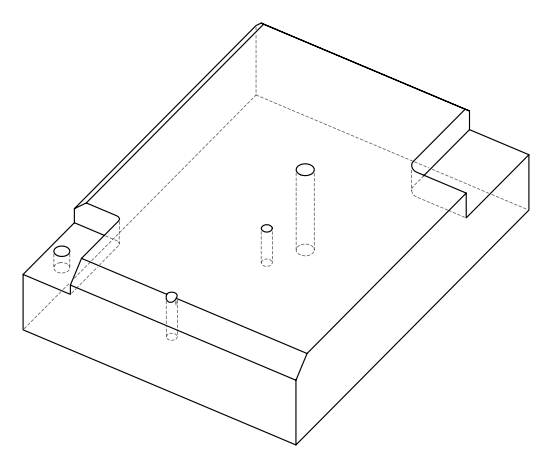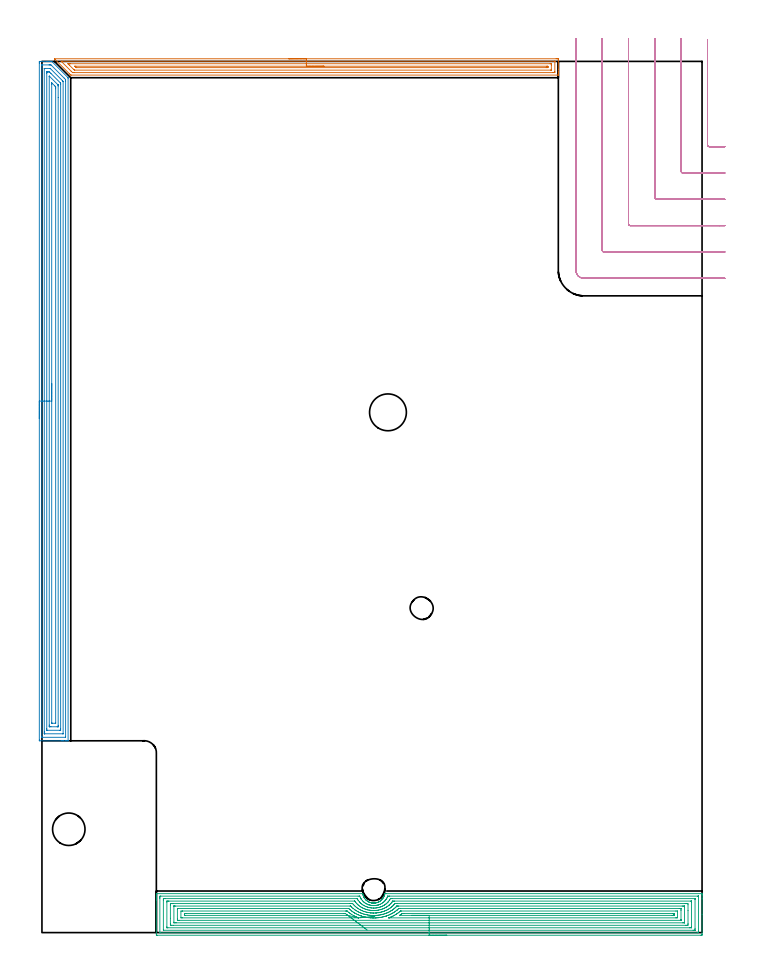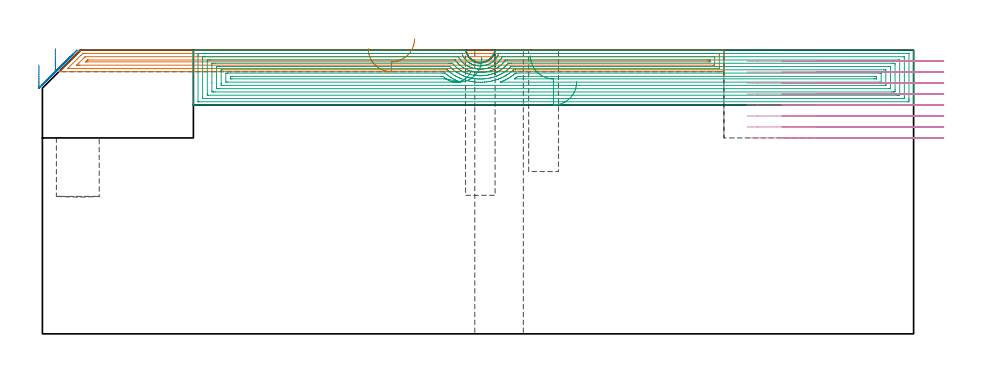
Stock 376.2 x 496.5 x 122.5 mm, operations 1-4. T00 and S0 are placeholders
(PLAN: 13 operations, 9 tool changes, 97.1 min)
(1 AREA_MILL | FG_CHAMFER_SURFACE | UGT0205_001 | 9.23 min | 12884 mm3)
(2 AREA_MILL_1 | FG_CHAMFER_SURFACE_1 | UGT0205_001 | 18.78 min | 52582 mm3)
(3 AREA_MILL_2 | FG_CHAMFER_SURFACE_2 | UGT0205_001 | 22.68 min | 89643 mm3)
(4 MILL_CORNER_NOTCH_RECTANGULAR | CORNER_NOTCH_RECTANGULAR | UGT0201_094 | Follow Part, ap 5, ae 75% | 15.39 min | 412810 mm3)
(5 MILL_CORNER_NOTCH_RECTANGULAR_1 | CORNER_NOTCH_RECTANGULAR_1 | NXT0201_011 | Follow Part, ap 3, ae 75% | 27.13 min | 266409 mm3)
(6 MILL_BLIND_HOLE_FROM_SOLID_MATERIAL | STEP1POCKET | NXT0201_010 | Spiral | 0.96 min | 6838 mm3)
(7 MILL_BLIND_HOLE_FROM_SOLID_MATERIAL_1 | STEP1POCKET_2 | NXT0201_010 | Spiral | 1.08 min | 7930 mm3)
(8 INDEXABLE_INSERT_DRILL_BLIND_HOLE_FROM_SOLID | STEP1POCKET_1 | NXT0302_008 | 0.12 min | 6770 mm3)
(9 SPOT_DRILL | STEP1HOLE | NXT0321_9005460120000 | 0.05 min | 215 mm3)
(10 DRILL_BLIND_HOLE_INTO_CENTER | STEP1HOLE | NXT0301_026 | 0.04 min | 108 mm3)
(11 GUN_DRILL_THROUGH_HOLE | STEP1HOLE | UGT0307_001 | 0.55 min | 2224 mm3)
(12 SPADE_DRILL_TO_ENLARGE_THROUGH_HOLE | STEP1HOLE | UGT0306_004 | 0.52 min | 14942 mm3)
(13 DRILL_TO_ENLARGE_THROUGH_HOLE | STEP1HOLE | UGT0301_051 | 0.53 min | 24863 mm3)
(TOOL UGT0205_001 | Chamfer Mill 20 x 3 x 45 deg. | D20 FL50 Z2)
(TOOL UGT0201_094 | End mill 20 mm | D20 FL38 Z4)
(TOOL NXT0201_011 | ENDMILL 12mm [2P460-1200-NA 1630] | D12 FL38 Z6)
(TOOL NXT0201_010 | ENDMILL 10mm [2P460-1000-NA 1630] | D10 FL30 Z6)
(TOOL NXT0302_008 | Index. Insert Drill 18.5mm [880-D1850L25-05] | D18.5 PA176 FL93 Z2)
(TOOL NXT0321_9005460120000 | NC Spot Drill, 142deg, 12mm, Carbide, Uncoated | D12 PA142 FL30 Z2)
(TOOL NXT0301_026 | Carbide Drill 5.5mm [860.1-0550-017A1-MM 2214] | D5.5 PA140 FL28 Z2)
(TOOL UGT0307_001 | Gun Drill 5 mm | D5 PA130 FL24 Z1)
(TOOL UGT0306_004 | Spade Drill 13.5mm | D13.5 PA132 FL10 Z2)
(TOOL UGT0301_051 | Twist Drill 21 mm | D21 PA118 FL145 Z2)
(OP 1 AREA_MILL)
G17 G21 G94 G90
T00 M6
G54
G17 G0 G90 X140.7 Y498. S1061 M3
G43 Z132.5 H0
Z123.2
G94 G1 X140.738 Z122.328 F250.
X140.852 Z121.464
X141.041 Z120.612
X141.303 Z119.78
X141.637 Z118.974
X142.04 Z118.2
X142.508 Z117.464
X143.04 Z116.772
X143.629 Z116.129
X144.272 Z115.54
X144.964 Z115.008
X145.7 Z114.54
X146.474 Z114.137
X147.28 Z113.803
X148.112 Z113.541
X148.963 Z113.352
X149.828 Z113.238
X150.7 Z113.2
X293.052
X293.678 Y497.998 Z113.202
X294.296 Y497.994 Z113.203
X294.298 Y497.993 Z113.205
X294.3 Y497.373 Z113.824
Y492.009 Z119.186
Y490.571 Z120.625
Y490.221 Z120.974
Y489.521 Z121.679
Y489.191 Z122.009
X294.293 Y488.768 Z122.424
X294.29 Y488.702 Z122.488
X294.125 Y488.7 Z122.5
X16.658
X16.396 Y488.705 Z122.491
X15.773 Y489.327 Z121.873
X7.424 Y497.676 Z113.523
X7.278 Y497.82 Z113.377
X7.126 Y497.977 Z113.221
X7.117 Y497.994 Z113.203
X7.126 Y497.999 Z113.199
X150.7 Y498. Z113.2
Y496.586 Z114.614
X291.998 Y496.585 Z114.615
X292.211 Y496.583 Z114.617
X292.271 Y496.58 Z114.62
X292.292 Y496.577 Z114.623
X292.294 Y496.572 Z114.628
X292.298 Y496.537 Z114.663
X292.299 Y496.479 Z114.721
Y490.707 Z120.493
X292.292 Y490.221 Z120.979
X292.29 Y490.126 Z121.074
X292.104 Y490.118 Z121.082
X291.997 Y490.115 Z121.085
X291.891
X291.104 Y490.114 Z121.086
X18.445
X17.657 Y490.116 Z121.084
X17.551 Y490.118 Z121.082
X17.45 Y490.121 Z121.079
X17.341 Y490.221 Z120.979
X16.658 Y490.893 Z120.307
X11.296 Y496.254 Z114.946
X11.074 Y496.479 Z114.721
X11.002 Y496.557 Z114.643
X10.985 Y496.576 Z114.624
X11.013 Y496.579 Z114.621
X11.083 Y496.583 Z114.617
X11.19 Y496.585 Z114.615
X150.7 Y496.586 Z114.614
Y495.172 Z116.028
X289.624 Y495.171 Z116.029
X290.104 Y495.169 Z116.031
X290.263 Y495.166 Z116.034
X290.283 Y495.165 Z116.035
X290.29 Y495.122 Z116.078
X290.295 Y495.018 Z116.182
X290.298 Y494.887 Z116.313
X290.3 Y494.691 Z116.509
Y494.495 Z116.705
Y492.009 Z119.191
Y491.813 Z119.387
X290.297 Y491.617 Z119.583
X290.293 Y491.561 Z119.639
X290.289 Y491.534 Z119.666
X290.282 Y491.533 Z119.667
X290.224 Y491.53 Z119.67
X290.104 Y491.529 Z119.671
X18.685
X18.565 Y491.53 Z119.67
X18.506 Y491.533 Z119.667
X18.48 Y491.535 Z119.665
X18.445 Y491.562 Z119.638
X17.992 Y492.009 Z119.191
X15.764 Y494.235 Z116.965
X15.309 Y494.691 Z116.509
X14.871 Y495.134 Z116.066
X14.847 Y495.164 Z116.036
X14.871 Y495.165 Z116.035
X15.286 Y495.17 Z116.03
X15.764 Y495.171 Z116.029
X16.177 Y495.172 Z116.028
X150.7
Y493.757 Z117.443
X287.463
X288.275 Y493.75 Z117.45
X288.29 Y493.748 Z117.452
X288.294 Y493.726 Z117.474
X288.298 Y493.673 Z117.527
X288.3 Y493.565 Z117.635
Y493.35 Z117.85
Y493.135 Z118.065
X288.298 Y493.027 Z118.173
X288.294 Y492.974 Z118.226
X288.29 Y492.952 Z118.248
X288.271 Y492.949 Z118.251
X287.463 Y492.943 Z118.257
X287.423
X19.785
X19.582 Y492.944 Z118.256
X19.532 Y492.946 Z118.254
X19.511 Y492.95 Z118.25
X19.495 Y492.96 Z118.24
X19.443 Y493.007 Z118.193
X19.339 Y493.11 Z118.09
X18.796 Y493.657 Z117.543
X18.739 Y493.717 Z117.483
X18.711 Y493.751 Z117.449
X18.742 Y493.752 Z117.448
X18.941 Y493.755 Z117.445
X19.339 Y493.757 Z117.443
X150.7
X151.572 Z117.481
X152.436 Z117.595
X153.288 Z117.783
X154.12 Z118.046
X154.926 Z118.38
X155.7 Z118.782
X156.436 Z119.251
X157.128 Z119.782
X157.771 Z120.372
X158.36 Z121.015
X158.891 Z121.707
X159.36 Z122.443
X159.763 Z123.216
X160.097 Z124.022
X160.359 Z124.854
X160.548 Z125.706
X160.662 Z126.571
X160.7 Z127.443
G0 Z132.5
M5
M2
(OP 2 AREA_MILL_1)
G17 G21 G94 G90
T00 M6
G54
G17 G0 G90 X-1.5 Y292.9 S1061 M3
G43 Z132.5 H0
Z116.1
G94 G1 Y292.938 Z115.228 F250.
Y293.052 Z114.363
Y293.241 Z113.512
Y293.503 Z112.68
Y293.837 Z111.874
Y294.24 Z111.1
Y294.708 Z110.364
Y295.24 Z109.672
Y295.829 Z109.029
Y296.472 Z108.44
Y297.164 Z107.908
Y297.9 Z107.44
Y298.674 Z107.037
Y299.48 Z106.703
Y300.312 Z106.441
Y301.164 Z106.252
Y302.028 Z106.138
Y302.9 Z106.1
Y495.599
X-1.499 Y495.881 Z106.101
X-1.493 Y496.485 Z106.104
X-1.492 Y496.493 Z106.106
X-0.889 Y496.5 Z106.708
X2.682 Z110.276
X3.231 Z110.827
X3.575 Z111.171
X4.123 Z111.719
X4.468 Z112.062
X5.29 Z112.889
X5.361 Z112.959
X5.59 Y496.499 Z113.188
X5.624 Y496.476 Z113.223
X14.752 Y487.347 Z122.352
X14.898 Y487.195 Z122.488
X14.9 Y486.946 Z122.5
Y109.472
X14.897 Y109.31 Z122.488
X14.839 Y109.307 Z122.431
X14.428 Y109.3 Z122.028
X14.086 Z121.685
X13.396 Z120.991
X12.159 Z119.756
X11.611 Z119.205
X10.992 Z118.587
X-1.164 Y109.301 Z106.434
X-1.492 Y109.31 Z106.106
X-1.499 Y109.636 Z106.099
Y109.652
X-1.5 Y302.9 Z106.1
X-0.086 Z107.514
Y494.183
X-0.085 Y494.273 Z107.515
X-0.08 Y494.452 Z107.52
X-0.078 Y494.492 Z107.522
X-0.071 Y494.494 Z107.529
X-0.047 Y494.497 Z107.553
X0.004 Y494.499 Z107.604
X4.063 Y494.5 Z111.663
X4.468 Y494.497 Z112.068
X4.964 Y494.491 Z112.564
X5.163 Y494.475 Z112.763
X5.361 Y494.285 Z112.961
X5.555 Y494.094 Z113.155
X12.703 Y486.947 Z120.303
X13.396 Y486.242 Z120.996
X13.479 Y486.138 Z121.079
X13.482 Y486.053 Z121.082
X13.484 Y485.965 Z121.084
X13.486 Y485.16 Z121.086
Y485.07
Y111.617
X13.484 Y111.527 Z121.084
X13.48 Y111.349 Z121.08
X13.478 Y111.308 Z121.078
X13.471 Y111.306 Z121.071
X13.447 Y111.303 Z121.047
X13.396 Y111.301 Z120.996
X0.408 Z108.008
X0.004 Y111.308 Z107.604
X-0.053 Y111.31 Z107.547
X-0.079 Y111.325 Z107.521
X-0.086 Y111.706 Z107.514
Y302.9
X1.328 Z108.928
X1.329 Y492.307 Z108.929
X1.33 Y492.422 Z108.93
X1.333 Y492.478 Z108.933
X1.334 Y492.486 Z108.934
X1.35 Y492.49 Z108.95
X1.404 Y492.495 Z109.004
X1.597 Y492.499 Z109.197
X4.276 Z111.876
X4.468 Y492.496 Z112.068
X4.66 Y492.49 Z112.26
X4.705 Y492.484 Z112.305
X4.732 Y492.462 Z112.332
X4.786 Y492.411 Z112.386
X4.893 Y492.307 Z112.493
X11.611 Y485.589 Z119.211
X12.035 Y485.16 Z119.635
X12.063 Y485.125 Z119.663
X12.066 Y485.101 Z119.666
X12.069 Y485.044 Z119.669
X12.071 Y484.929 Z119.671
Y113.493
X12.07 Y113.378 Z119.67
X12.067 Y113.322 Z119.667
X12.066 Y113.314 Z119.666
X12.05 Y113.31 Z119.65
X11.996 Y113.305 Z119.596
X11.803 Y113.301 Z119.403
X1.597 Y113.3 Z109.197
X1.468 Y113.302 Z109.068
X1.366 Y113.307 Z108.966
X1.337 Y113.31 Z108.937
X1.335 Y113.316 Z108.935
X1.332 Y113.34 Z108.932
X1.33 Y113.493 Z108.93
X1.329 Y113.954 Z108.929
X1.328 Y114.386 Z108.928
Y302.9
X2.743 Z110.343
Y489.627
X2.744 Y490.458 Z110.344
X2.747 Y490.485 Z110.347
X2.749 Y490.49 Z110.349
X2.758 Y490.494 Z110.358
X2.812 Y490.498 Z110.412
X2.921 Y490.499 Z110.521
X3.139 Y490.5 Z110.739
X3.595 Z111.195
X4.032 Y490.494 Z111.632
X4.248 Y490.49 Z111.848
X4.468 Y490.275 Z112.068
X5.124 Y489.627 Z112.724
X10.484 Y484.266 Z118.084
X10.578 Y484.168 Z118.178
X10.633 Y484.106 Z118.233
X10.651 Y484.08 Z118.251
X10.652 Y484.057 Z118.252
X10.655 Y483.85 Z118.255
X10.657 Y483.433 Z118.257
Y483.373
Y116.173
X10.656 Y115.342 Z118.256
X10.653 Y115.315 Z118.253
X10.651 Y115.31 Z118.251
X10.642 Y115.306 Z118.242
X10.588 Y115.302 Z118.188
X10.479 Y115.301 Z118.079
X10.261 Y115.3 Z117.861
X3.13 Y115.301 Z110.73
X2.917 Y115.302 Z110.517
X2.811 Y115.306 Z110.411
X2.76 Y115.31 Z110.36
X2.749 Y115.318 Z110.349
X2.743 Y116.173 Z110.343
Y302.9
X4.157 Z111.757
X4.158 Y487.84 Z111.758
X4.159 Y488.026 Z111.759
X4.16 Y488.076 Z111.76
X4.163 Y488.113 Z111.763
X4.243 Y488.046 Z111.843
X4.462 Y487.84 Z112.062
X8.929 Y483.373 Z116.529
X9.153 Y483.145 Z116.753
X9.207 Y483.087 Z116.807
X9.231 Y483.059 Z116.831
X9.236 Y482.997 Z116.836
X9.239 Y482.79 Z116.839
X9.242 Y482.479 Z116.842
X9.243 Y475.913 Z116.843
X9.242 Y117.96 Z116.842
X9.241 Y117.651 Z116.841
X9.236 Y117.339 Z116.836
X9.235 Y117.309 Z116.835
X9.22 Y117.307 Z116.82
X9.179 Y117.303 Z116.779
X9.097 Y117.301 Z116.697
X8.932 Y117.3 Z116.532
X8.699 Z116.299
X5.127 Z112.727
X4.468 Y117.302 Z112.068
X4.231 Y117.304 Z111.831
X4.174 Y117.31 Z111.774
X4.164 Y117.326 Z111.764
X4.161 Y117.373 Z111.761
X4.158 Y117.96 Z111.758
X4.157 Y118.271 Z111.757
Y302.9
X5.571 Z113.171
Y483.373
X5.574 Y484.053 Z113.174
X5.577 Y484.266 Z113.177
X5.584 Z113.184
X7.146 Y482.706 Z114.746
X7.372 Y482.479 Z114.972
X7.598 Y482.248 Z115.198
X7.747 Y482.093 Z115.347
X7.822 Y482.005 Z115.422
X7.824 Y481.966 Z115.424
X7.827 Y481.798 Z115.427
X7.828 Y481.586 Z115.428
X7.829 Y480.903 Z115.429
X7.828 Y119.747 Z115.428
X7.825 Y119.406 Z115.425
X7.823 Y119.322 Z115.423
X7.821 Y119.31 Z115.421
X7.795 Y119.306 Z115.395
X7.742 Y119.303 Z115.342
X7.593 Y119.3 Z115.193
X5.806 Y119.302 Z113.406
X5.621 Y119.308 Z113.221
X5.582 Y119.31 Z113.182
X5.578 Y119.377 Z113.178
X5.574 Y119.534 Z113.174
X5.572 Y119.747 Z113.172
X5.571 Y302.9 Z113.171
Y303.772 Z113.209
Y304.636 Z113.323
Y305.488 Z113.512
Y306.32 Z113.774
Y307.126 Z114.108
Y307.9 Z114.511
Y308.636 Z114.98
Y309.328 Z115.511
Y309.971 Z116.1
Y310.56 Z116.743
Y311.092 Z117.435
Y311.56 Z118.171
Y311.963 Z118.945
Y312.297 Z119.751
Y312.559 Z120.583
Y312.748 Z121.435
Y312.862 Z122.3
Y312.9 Z123.171
G0 Z132.5
M5
M2
(OP 3 AREA_MILL_2)
G17 G21 G94 G90
T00 M6
G54
G17 G0 G90 X230.7 Y-1.5 S1061 M3
G43 Z132.5 H0
Z108.8
G94 G1 X230.662 Z107.928 F250.
X230.548 Z107.063
X230.359 Z106.212
X230.097 Z105.38
X229.763 Z104.574
X229.36 Z103.8
X228.892 Z103.064
X228.36 Z102.372
X227.771 Z101.729
X227.128 Z101.14
X226.436 Z100.608
X225.7 Z100.14
X224.926 Z99.737
X224.12 Z99.403
X223.288 Z99.141
X222.436 Z98.952
X221.572 Z98.838
X220.7 Z98.8
X65.81
X65.338 Y-1.495 Z98.803
X65.21 Y-1.492 Z98.806
X65.2 Y-1.359 Z98.938
Y18.542 Z118.837
Y19.142 Z119.436
Y19.7 Z119.997
Y20.021 Z120.317
Y20.579 Z120.875
Y20.901 Z121.195
Y21.894 Z122.193
X65.21 Y22.194 Z122.493
X65.363 Y22.2 Z122.5
X182.759
X182.77 Y22.195 Z122.494
X182.785 Y22.162 Z122.461
X182.796 Y22.109 Z122.408
X182.871 Y21.78 Z122.075
X182.898 Y21.662 Z121.959
X182.942 Y21.509 Z121.808
X183.026 Y21.217 Z121.516
X183.192 Y20.767 Z121.065
X183.39 Y20.326 Z120.623
X183.526 Y20.066 Z120.364
X183.651 Y19.85 Z120.148
X183.673 Y19.812 Z120.11
X183.834 Y19.582 Z119.879
X183.937 Y19.434 Z119.73
X184.24 Y19.052 Z119.351
X184.518 Y18.741 Z119.041
X184.566 Y18.688 Z118.987
X184.704 Y18.556 Z118.853
X184.719 Y18.542 Z118.838
X185.08 Y18.233 Z118.532
X185.362 Y18.019 Z118.319
X185.458 Y17.946 Z118.246
X185.922 Y17.648 Z117.948
X185.951 Y17.632 Z117.932
X186.133 Y17.535 Z117.833
X186.329 Y17.439 Z117.735
X186.35 Y17.429 Z117.725
X186.627 Y17.313 Z117.608
X186.793 Y17.243 Z117.539
X187.242 Y17.085 Z117.384
X187.669 Y16.975 Z117.271
X187.687 Y16.97 Z117.266
X187.993 Y16.911 Z117.208
X188.115 Y16.888 Z117.183
X188.134 Y16.885 Z117.179
X188.25 Y16.871 Z117.164
X188.58 Y16.83 Z117.122
X188.654 Y16.826 Z117.116
X188.688 Y16.825 Z117.112
X188.746 Y16.82 Z117.11
X188.915 Y16.806 Z117.102
X189.061 Y16.804 Z117.1
X189.323 Y16.809 Z117.102
X189.46 Y16.815 Z117.114
X189.473 Y16.816 Z117.115
X189.9 Y16.861 Z117.158
X189.919 Y16.863 Z117.16
X190.282 Y16.923 Z117.221
X190.366 Y16.937 Z117.235
X190.811 Y17.045 Z117.339
X190.888 Y17.068 Z117.366
X190.959 Y17.091 Z117.389
X191.26 Y17.189 Z117.484
X191.571 Y17.308 Z117.607
X191.703 Y17.36 Z117.658
X191.91 Y17.457 Z117.756
X191.995 Y17.498 Z117.796
X192.132 Y17.571 Z117.868
X192.28 Y17.649 Z117.947
X192.579 Y17.834 Z118.134
X192.595 Y17.845 Z118.144
X192.615 Y17.859 Z118.159
X193.049 Y18.18 Z118.476
X193.488 Y18.544 Z118.842
X193.893 Y18.976 Z119.274
X194.267 Y19.432 Z119.732
X194.38 Y19.586 Z119.886
X194.604 Y19.951 Z120.25
X194.807 Y20.325 Z120.623
X195.008 Y20.767 Z121.065
X195.058 Y20.901 Z121.198
X195.177 Y21.217 Z121.516
X195.257 Y21.466 Z121.765
X195.272 Y21.514 Z121.813
X195.33 Y21.78 Z122.078
X195.339 Y21.818 Z122.116
X195.408 Y22.112 Z122.406
X195.43 Y22.196 Z122.489
X196.15 Y22.2 Z122.5
X376.037
X376.19 Y22.194 Z122.493
X376.2 Y21.893 Z122.192
Y21.543 Z121.842
Y20.901 Z121.195
Y19.7 Z119.997
Y19.142 Z119.436
Y10.409 Z110.706
Y-0.801 Z99.496
X376.196 Y-1.08 Z99.217
X376.19 Y-1.492 Z98.806
X376.013 Y-1.496 Z98.803
X375.59 Y-1.5 Z98.8
X220.7
Y-0.086 Z100.214
X67.595 Y-0.085 Z100.215
X67.477
X67.237 Y-0.08 Z100.22
X67.214 Y-0.079 Z100.221
X67.209 Y-0.063 Z100.237
X67.203 Y-0.033 Z100.267
X67.201 Y-0.004 Z100.296
X67.2 Y19.531 Z119.831
X67.202 Y20.021 Z120.321
X67.205 Y20.405 Z120.705
X67.217 Y20.779 Z121.079
X67.595 Y20.784 Z121.084
X67.712 Y20.785 Z121.085
X180.197
X180.973 Y20.78 Z121.08
X181.097 Y20.779 Z121.079
X181.116 Y20.762 Z121.062
X181.132 Y20.744 Z121.044
X181.438 Y20.021 Z120.321
X181.579 Y19.732 Z120.032
X181.866 Y19.21 Z119.51
X181.911 Y19.142 Z119.442
X182.008 Y19.003 Z119.303
X182.591 Y18.263 Z118.563
X182.759 Y18.073 Z118.373
X183.103 Y17.719 Z118.019
X183.49 Y17.384 Z117.684
X183.651 Y17.252 Z117.552
X184.194 Y16.849 Z117.149
X184.544 Y16.624 Z116.924
X184.591 Y16.596 Z116.896
X184.756 Y16.504 Z116.804
X185.204 Y16.276 Z116.576
X185.437 Y16.174 Z116.474
X186.006 Y15.944 Z116.244
X186.329 Y15.828 Z116.128
X186.391 Y15.807 Z116.107
X186.443 Y15.792 Z116.092
X187.067 Y15.625 Z115.925
X187.222 Y15.593 Z115.893
X187.263 Y15.585 Z115.885
X187.736 Y15.503 Z115.803
X188.115 Y15.455 Z115.755
X188.312 Y15.432 Z115.732
X189.008 Y15.395 Z115.695
X189.24 Y15.397 Z115.697
X189.567 Y15.409 Z115.709
X189.9 Y15.437 Z115.737
X190.073 Y15.455 Z115.755
X190.793 Y15.558 Z115.858
X190.851 Y15.568 Z115.868
X191.123 Y15.625 Z115.925
X191.572 Y15.738 Z116.038
X191.622 Y15.752 Z116.052
X191.686 Y15.772 Z116.072
X192.238 Y15.961 Z116.261
X192.579 Y16.093 Z116.393
X192.87 Y16.218 Z116.518
X193.471 Y16.513 Z116.813
X194.009 Y16.854 Z117.154
X194.364 Y17.111 Z117.411
X194.52 Y17.23 Z117.53
X194.71 Y17.384 Z117.684
X195.005 Y17.632 Z117.932
X195.257 Y17.879 Z118.179
X195.444 Y18.079 Z118.379
X195.61 Y18.263 Z118.563
X195.851 Y18.557 Z118.857
X196.15 Y18.935 Z119.235
X196.233 Y19.06 Z119.36
X196.282 Y19.142 Z119.442
X196.557 Y19.62 Z119.92
X196.76 Y20.021 Z120.321
X196.847 Y20.213 Z120.513
X197.042 Y20.672 Z120.972
X197.084 Y20.762 Z121.062
X197.094 Y20.779 Z121.079
X197.102 Y20.781 Z121.081
X197.161 Y20.784 Z121.084
X197.935 Y20.786 Z121.086
X198.052
X373.805 Y20.785 Z121.085
X373.923
X374.163 Y20.78 Z121.08
X374.186 Y20.779 Z121.079
X374.191 Y20.763 Z121.063
X374.197 Y20.733 Z121.033
X374.199 Y20.704 Z121.004
X374.2 Y1.169 Z101.469
X374.198 Y0.679 Z100.979
X374.195 Y0.294 Z100.594
X374.183 Y-0.079 Z100.221
X373.805 Y-0.084 Z100.216
X373.688 Y-0.085 Z100.215
X220.7 Y-0.086 Z100.214
Y1.328 Z101.628
X69.38 Y1.329 Z101.629
X69.303 Y1.33 Z101.63
X69.242 Y1.333 Z101.633
X69.21 Y1.336 Z101.636
X69.208 Y1.38 Z101.68
X69.203 Y1.558 Z101.858
X69.2 Y1.735 Z102.035
Y18.44 Z118.74
X69.204 Y19.142 Z119.442
X69.207 Y19.313 Z119.613
X69.215 Y19.365 Z119.665
X69.265 Y19.367 Z119.667
X69.38 Y19.369 Z119.669
X70.041 Y19.371 Z119.671
X70.273
X179.188
X179.42 Y19.369 Z119.669
X179.575 Y19.365 Z119.665
X179.622 Y19.363 Z119.663
X179.636 Y19.343 Z119.643
X179.663 Y19.298 Z119.598
X179.754 Y19.142 Z119.442
X180.08 Y18.584 Z118.884
X180.311 Y18.263 Z118.563
X180.973 Y17.415 Z117.715
X181.001 Y17.384 Z117.684
X181.366 Y16.997 Z117.297
X181.455 Y16.909 Z117.209
X181.544 Y16.822 Z117.122
X181.866 Y16.544 Z116.844
X181.915 Y16.504 Z116.804
X182.391 Y16.14 Z116.44
X182.759 Y15.873 Z116.173
X183.137 Y15.625 Z115.925
X183.651 Y15.326 Z115.626
X184.266 Y15.02 Z115.32
X184.544 Y14.904 Z115.204
X184.939 Y14.746 Z115.046
X185.437 Y14.568 Z114.868
X185.706 Y14.481 Z114.781
X186.329 Y14.316 Z114.616
X186.885 Y14.199 Z114.499
X187.222 Y14.137 Z114.437
X187.937 Y14.043 Z114.343
X188.115 Y14.024 Z114.324
X188.89 Y13.983 Z114.283
X189.008 Y13.981 Z114.281
X189.764 Y14.001 Z114.301
X189.9 Y14.013 Z114.313
X190.573 Y14.084 Z114.384
X190.793 Y14.116 Z114.416
X191.347 Y14.201 Z114.501
X191.686 Y14.274 Z114.574
X192.071 Y14.367 Z114.667
X192.579 Y14.512 Z114.812
X192.757 Y14.57 Z114.87
X193.279 Y14.746 Z115.046
X193.417 Y14.799 Z115.099
X193.471 Y14.821 Z115.121
X194.036 Y15.069 Z115.369
X194.364 Y15.232 Z115.532
X194.627 Y15.366 Z115.666
X195.071 Y15.625 Z115.925
X195.185 Y15.696 Z115.996
X195.257 Y15.743 Z116.043
X195.706 Y16.062 Z116.362
X196.15 Y16.395 Z116.695
X196.211 Y16.444 Z116.744
X196.282 Y16.504 Z116.804
X196.682 Y16.86 Z117.16
X197.042 Y17.219 Z117.519
X197.123 Y17.305 Z117.605
X197.192 Y17.384 Z117.684
X197.528 Y17.784 Z118.084
X197.913 Y18.263 Z118.563
X197.935 Y18.292 Z118.592
X198.256 Y18.826 Z119.126
X198.558 Y19.343 Z119.643
X198.571 Y19.363 Z119.663
X198.602 Y19.365 Z119.665
X198.828 Y19.368 Z119.668
X199.488 Y19.371 Z119.671
X199.721
X372.02
X372.097 Y19.369 Z119.669
X372.158 Y19.367 Z119.667
X372.19 Y19.364 Z119.664
X372.192 Y19.319 Z119.619
X372.197 Y19.142 Z119.442
X372.2 Y18.965 Z119.265
Y2.259 Z102.559
X372.196 Y1.558 Z101.858
X372.193 Y1.387 Z101.687
X372.185 Y1.335 Z101.635
X372.135 Y1.333 Z101.633
X372.02 Y1.331 Z101.631
X371.359 Y1.329 Z101.629
X371.127 Y1.328 Z101.628
X220.7
Y2.743 Z103.043
X71.748
X71.33 Y2.746 Z103.046
X71.242 Y2.749 Z103.049
X71.21 Y2.752 Z103.052
X71.207 Y2.794 Z103.094
X71.204 Y2.892 Z103.192
X71.2 Y3.283 Z103.583
Y17.384 Z117.684
X71.207 Y17.806 Z118.106
X71.21 Y17.911 Z118.211
X71.22 Y17.95 Z118.25
X71.283 Y17.952 Z118.252
X71.478 Y17.955 Z118.255
X72.059 Y17.957 Z118.257
X72.369
X178.149
X178.222 Y17.955 Z118.255
X178.257 Y17.953 Z118.253
X178.27 Y17.951 Z118.251
X178.295 Y17.927 Z118.227
X178.715 Y17.384 Z117.684
X179.188 Y16.786 Z117.086
X179.437 Y16.504 Z116.804
X179.75 Y16.175 Z116.475
X180.08 Y15.864 Z116.164
X180.357 Y15.625 Z115.925
X180.973 Y15.143 Z115.443
X181.535 Y14.746 Z115.046
X181.866 Y14.534 Z114.834
X182.404 Y14.216 Z114.516
X182.759 Y14.039 Z114.339
X183.116 Y13.867 Z114.167
X183.651 Y13.639 Z113.939
X184.042 Y13.482 Z113.782
X184.544 Y13.303 Z113.603
X184.895 Y13.189 Z113.489
X185.37 Y13.053 Z113.353
X185.437 Y13.035 Z113.335
X185.622 Y12.988 Z113.288
X186.329 Y12.84 Z113.14
X186.515 Y12.805 Z113.105
X187.222 Y12.698 Z112.998
X187.562 Y12.653 Z112.953
X188.115 Y12.606 Z112.906
X188.524 Y12.584 Z112.884
X189.008 Y12.566 Z112.866
X189.426 Y12.576 Z112.876
X189.9 Y12.59 Z112.89
X190.272 Y12.622 Z112.922
X190.793 Y12.678 Z112.978
X191.072 Y12.713 Z113.013
X191.686 Y12.806 Z113.106
X191.845 Y12.831 Z113.131
X192.577 Y12.988 Z113.288
X193.272 Y13.184 Z113.484
X193.471 Y13.246 Z113.546
X193.94 Y13.406 Z113.706
X194.364 Y13.56 Z113.86
X194.585 Y13.65 Z113.95
X195.102 Y13.867 Z114.167
X195.207 Y13.916 Z114.216
X195.257 Y13.94 Z114.24
X195.793 Y14.218 Z114.518
X196.15 Y14.422 Z114.722
X196.353 Y14.546 Z114.846
X196.671 Y14.746 Z115.046
X196.891 Y14.895 Z115.195
X197.042 Y15.003 Z115.303
X197.399 Y15.274 Z115.574
X197.849 Y15.625 Z115.925
X197.896 Y15.664 Z115.964
X197.935 Y15.698 Z115.998
X198.358 Y16.088 Z116.388
X198.774 Y16.504 Z116.804
X198.8 Y16.532 Z116.832
X198.828 Y16.562 Z116.862
X199.203 Y17.009 Z117.309
X199.508 Y17.384 Z117.684
X199.601 Y17.501 Z117.801
X199.721 Y17.659 Z117.959
X199.9 Y17.922 Z118.222
X199.921 Y17.95 Z118.25
X199.954 Y17.953 Z118.253
X200.033 Y17.955 Z118.255
X200.613 Y17.957 Z118.257
X200.924
X369.652
X370.07 Y17.953 Z118.253
X370.158 Y17.951 Z118.251
X370.19 Y17.948 Z118.248
X370.193 Y17.906 Z118.206
X370.196 Y17.808 Z118.108
X370.2 Y17.417 Z117.717
Y3.316 Z103.616
X370.193 Y2.893 Z103.193
X370.19 Y2.789 Z103.089
X370.18 Y2.749 Z103.049
X370.117 Y2.748 Z103.048
X369.922 Y2.745 Z103.045
X369.341 Y2.743 Z103.043
X369.031
X220.7
Y4.157 Z104.457
X74.776
X73.882 Y4.158 Z104.458
X73.844 Y4.16 Z104.46
X73.21 Y4.195 Z104.495
X73.202 Y4.828 Z105.128
X73.2 Y8.127 Z108.427
X73.201 Y15.625 Z115.925
X73.204 Y16.256 Z116.556
X73.21 Y16.504 Z116.804
X73.808 Y16.54 Z116.84
X73.844 Y16.541 Z116.841
X74.698 Y16.543 Z116.843
X175.577
X176.472 Y16.541 Z116.841
X176.509 Y16.54 Z116.84
X177.096 Y16.504 Z116.804
X177.402 Y16.143 Z116.443
X177.862 Y15.625 Z115.925
X178.295 Y15.19 Z115.49
X178.79 Y14.746 Z115.046
X179.188 Y14.428 Z114.728
X179.508 Y14.18 Z114.48
X179.94 Y13.867 Z114.167
X180.08 Y13.769 Z114.069
X180.385 Y13.567 Z113.867
X180.973 Y13.222 Z113.522
X181.404 Y12.988 Z113.288
X181.866 Y12.759 Z113.059
X182.301 Y12.559 Z112.859
X182.759 Y12.372 Z112.672
X183.44 Y12.108 Z112.408
X183.651 Y12.033 Z112.333
X183.767 Y11.994 Z112.294
X184.544 Y11.769 Z112.069
X185.013 Y11.646 Z111.946
X185.437 Y11.555 Z111.855
X186.141 Y11.415 Z111.715
X186.329 Y11.384 Z111.684
X187.194 Y11.257 Z111.557
X187.222 Y11.254 Z111.554
X187.476 Y11.229 Z111.529
X188.115 Y11.183 Z111.483
X188.165 Y11.18 Z111.48
X189.008 Y11.151 Z111.451
X189.088 Y11.15 Z111.45
X189.9 Y11.17 Z111.47
X189.958 Y11.173 Z111.473
X190.688 Y11.229 Z111.529
X190.783 Y11.239 Z111.539
X190.793 Y11.24 Z111.54
X191.574 Y11.34 Z111.64
X191.686 Y11.356 Z111.656
X192.343 Y11.462 Z111.762
X192.579 Y11.512 Z111.812
X193.072 Y11.622 Z111.922
X193.471 Y11.723 Z112.023
X193.778 Y11.807 Z112.107
X194.364 Y11.978 Z112.278
X194.465 Y12.01 Z112.31
X194.758 Y12.108 Z112.408
X195.122 Y12.241 Z112.541
X195.257 Y12.293 Z112.593
X195.754 Y12.498 Z112.798
X196.15 Y12.668 Z112.968
X196.369 Y12.771 Z113.071
X196.813 Y12.988 Z113.288
X196.963 Y13.065 Z113.365
X197.042 Y13.109 Z113.409
X197.523 Y13.394 Z113.694
X197.935 Y13.646 Z113.946
X198.07 Y13.734 Z114.034
X198.264 Y13.867 Z114.167
X198.589 Y14.102 Z114.402
X198.828 Y14.28 Z114.58
X199.09 Y14.487 Z114.787
X199.409 Y14.746 Z115.046
X199.576 Y14.889 Z115.189
X199.721 Y15.018 Z115.318
X200.035 Y15.316 Z115.616
X200.341 Y15.625 Z115.925
X200.473 Y15.764 Z116.064
X200.613 Y15.918 Z116.218
X200.887 Y16.235 Z116.535
X201.119 Y16.504 Z116.804
X201.471 Y16.539 Z116.839
X201.506 Y16.54 Z116.84
X202.36 Y16.543 Z116.843
X366.624
X367.518 Y16.542 Z116.842
X367.556 Y16.54 Z116.84
X368.19 Y16.504 Z116.804
X368.198 Y15.872 Z116.172
X368.2 Y12.573 Z112.873
X368.199 Y5.075 Z105.375
X368.196 Y4.444 Z104.744
X368.19 Y4.195 Z104.495
X367.592 Y4.159 Z104.459
X367.556 Y4.158 Z104.458
X366.702 Y4.157 Z104.457
X220.7
Y5.571 Z105.871
X76.522
X76.017 Y5.572 Z105.872
X75.63 Y5.574 Z105.874
X75.243 Y5.578 Z105.878
X75.21 Y5.586 Z105.886
X75.206 Y5.625 Z105.925
X75.203 Y5.7 Z106.
X75.201 Y5.813 Z106.113
X75.2 Y5.954 Z106.254
X75.201 Y14.958 Z115.258
X75.203 Y15.063 Z115.363
X75.207 Y15.115 Z115.415
X75.21 Y15.122 Z115.422
X75.216 Y15.125 Z115.425
X75.242 Y15.127 Z115.427
X75.63 Y15.129 Z115.429
X76.134
X175.617 Y15.128 Z115.428
X175.746 Y15.127 Z115.427
X175.849 Y15.125 Z115.425
X175.914 Y15.122 Z115.422
X175.958 Y15.085 Z115.385
X176.289 Y14.746 Z115.046
X176.509 Y14.527 Z114.827
X177.223 Y13.867 Z114.167
X177.402 Y13.719 Z114.019
X178.148 Y13.133 Z113.433
X178.295 Y13.028 Z113.328
X178.353 Y12.988 Z113.288
X178.849 Y12.653 Z112.953
X179.188 Y12.438 Z112.738
X179.74 Y12.108 Z112.408
X180.08 Y11.923 Z112.223
X180.483 Y11.712 Z112.012
X180.973 Y11.485 Z111.785
X181.553 Y11.229 Z111.529
X181.866 Y11.102 Z111.402
X182.08 Y11.018 Z111.318
X182.759 Y10.772 Z111.072
X183.44 Y10.558 Z110.858
X183.651 Y10.497 Z110.797
X184.185 Y10.35 Z110.65
X184.544 Y10.265 Z110.565
X184.656 Y10.239 Z110.539
X185.437 Y10.087 Z110.387
X185.765 Y10.026 Z110.326
X186.329 Y9.943 Z110.243
X186.812 Y9.875 Z110.175
X187.222 Y9.833 Z110.133
X187.791 Y9.789 Z110.089
X188.115 Y9.771 Z110.071
X188.729 Y9.746 Z110.046
X189.008 Y9.738 Z110.038
X189.616 Y9.751 Z110.051
X189.9 Y9.76 Z110.06
X190.465 Y9.794 Z110.094
X190.793 Y9.821 Z110.121
X191.279 Y9.872 Z110.172
X191.686 Y9.921 Z110.221
X192.07 Y9.972 Z110.272
X192.579 Y10.05 Z110.35
X192.841 Y10.092 Z110.392
X193.471 Y10.224 Z110.524
X193.576 Y10.247 Z110.547
X194.006 Y10.35 Z110.65
X194.288 Y10.425 Z110.725
X194.364 Y10.446 Z110.746
X194.975 Y10.628 Z110.928
X195.257 Y10.715 Z111.015
X195.645 Y10.847 Z111.147
X196.15 Y11.027 Z111.327
X196.298 Y11.083 Z111.383
X196.663 Y11.229 Z111.529
X196.928 Y11.342 Z111.642
X197.042 Y11.393 Z111.693
X197.536 Y11.623 Z111.923
X197.935 Y11.821 Z112.121
X198.126 Y11.92 Z112.22
X198.471 Y12.108 Z112.408
X198.696 Y12.238 Z112.538
X198.828 Y12.318 Z112.618
X199.242 Y12.579 Z112.879
X199.721 Y12.895 Z113.195
X199.776 Y12.933 Z113.233
X199.85 Y12.988 Z113.288
X200.283 Y13.313 Z113.613
X200.613 Y13.568 Z113.868
X200.78 Y13.703 Z114.003
X200.976 Y13.867 Z114.167
X201.255 Y14.114 Z114.414
X201.506 Y14.342 Z114.642
X201.712 Y14.543 Z114.843
X201.915 Y14.746 Z115.046
X202.232 Y15.076 Z115.376
X202.265 Y15.107 Z115.407
X202.283 Y15.122 Z115.422
X202.303 Y15.124 Z115.424
X202.399 Y15.126 Z115.426
X202.903 Y15.128 Z115.428
X203.292 Y15.129 Z115.429
X364.878
X365.383 Y15.128 Z115.428
X365.77 Y15.125 Z115.425
X366.157 Y15.122 Z115.422
X366.19 Y15.114 Z115.414
X366.194 Y15.075 Z115.375
X366.197 Y15. Z115.3
X366.199 Y14.887 Z115.187
X366.2 Y14.746 Z115.046
X366.199 Y5.742 Z106.042
X366.197 Y5.637 Z105.937
X366.193 Y5.584 Z105.884
X366.19 Y5.577 Z105.877
X366.184 Y5.575 Z105.875
X366.158 Y5.572 Z105.872
X365.77 Y5.571 Z105.871
X365.266
X220.7
Y6.985 Z107.285
X78.153 Y6.986 Z107.286
X77.415 Y6.99 Z107.29
X77.253 Y6.992 Z107.292
X77.208 Y7. Z107.3
X77.206 Y7.008 Z107.308
X77.202 Y7.043 Z107.343
X77.2 Y7.712 Z108.012
Y7.924 Z108.224
Y13.199 Z113.499
X77.201 Y13.411 Z113.711
X77.205 Y13.552 Z113.852
X77.21 Y13.665 Z113.965
X77.217 Y13.708 Z114.008
X77.232 Y13.709 Z114.009
X77.415 Y13.713 Z114.013
X77.57 Y13.714 Z114.014
X174.724
X174.801 Y13.713 Z114.013
X174.838 Y13.71 Z114.01
X174.853 Y13.708 Z114.008
X175.201 Y13.397 Z113.697
X175.617 Y13.014 Z113.314
X175.648 Y12.988 Z113.288
X176.509 Y12.312 Z112.612
X176.781 Y12.108 Z112.408
X177.402 Y11.675 Z111.975
X178.106 Y11.229 Z111.529
X178.295 Y11.115 Z111.415
X178.578 Y10.95 Z111.25
X179.188 Y10.635 Z110.935
X179.77 Y10.35 Z110.65
X180.08 Y10.208 Z110.508
X180.34 Y10.094 Z110.394
X180.973 Y9.839 Z110.139
X181.82 Y9.516 Z109.816
X181.866 Y9.5 Z109.8
X181.953 Y9.471 Z109.771
X182.759 Y9.231 Z109.531
X183.103 Y9.132 Z109.432
X183.651 Y8.99 Z109.29
X184.286 Y8.846 Z109.146
X184.544 Y8.794 Z109.094
X185.398 Y8.63 Z108.93
X185.437 Y8.624 Z108.924
X185.655 Y8.592 Z108.892
X186.329 Y8.497 Z108.797
X186.44 Y8.483 Z108.783
X187.222 Y8.41 Z108.71
X187.424 Y8.393 Z108.693
X188.115 Y8.354 Z108.654
X188.368 Y8.342 Z108.642
X189.008 Y8.324 Z108.624
X189.276 Y8.328 Z108.628
X189.9 Y8.345 Z108.645
X190.141 Y8.355 Z108.655
X190.793 Y8.396 Z108.696
X190.976 Y8.411 Z108.711
X191.686 Y8.482 Z108.782
X191.786 Y8.493 Z108.793
X192.553 Y8.592 Z108.892
X192.575 Y8.595 Z108.895
X193.339 Y8.722 Z109.022
X193.471 Y8.748 Z109.048
X194.072 Y8.879 Z109.179
X194.364 Y8.947 Z109.247
X194.788 Y9.053 Z109.353
X195.257 Y9.18 Z109.48
X195.486 Y9.245 Z109.545
X196.15 Y9.442 Z109.742
X196.171 Y9.449 Z109.749
X196.235 Y9.471 Z109.771
X196.827 Y9.683 Z109.983
X197.042 Y9.763 Z110.063
X197.468 Y9.931 Z110.231
X197.935 Y10.122 Z110.422
X198.096 Y10.191 Z110.491
X198.45 Y10.35 Z110.65
X198.705 Y10.471 Z110.771
X198.828 Y10.532 Z110.832
X199.293 Y10.771 Z111.071
X199.721 Y11.005 Z111.305
X199.865 Y11.087 Z111.387
X200.106 Y11.229 Z111.529
X200.417 Y11.422 Z111.722
X200.613 Y11.547 Z111.847
X200.95 Y11.777 Z112.077
X201.43 Y12.108 Z112.408
X201.474 Y12.14 Z112.44
X201.506 Y12.164 Z112.464
X201.973 Y12.528 Z112.828
X202.399 Y12.862 Z113.162
X202.468 Y12.919 Z113.219
X202.548 Y12.988 Z113.288
X202.936 Y13.338 Z113.638
X203.292 Y13.66 Z113.96
X203.339 Y13.698 Z113.998
X203.371 Y13.708 Z114.008
X203.451 Y13.71 Z114.01
X204.184 Y13.714 Z114.014
X204.339
X363.247
X363.985 Y13.71 Z114.01
X364.147 Y13.708 Z114.008
X364.192 Y13.7 Z114.
X364.194 Y13.692 Z113.992
X364.198 Y13.657 Z113.957
X364.2 Y12.988 Z113.288
Y12.776 Z113.076
Y7.501 Z107.801
X364.199 Y7.289 Z107.589
X364.195 Y7.147 Z107.447
X364.19 Y7.035 Z107.335
X364.183 Y6.991 Z107.291
X364.168 Y6.99 Z107.29
X363.985 Y6.987 Z107.287
X363.83 Y6.986 Z107.286
X220.7 Y6.985 Z107.285
Y8.399 Z108.699
X197.867 Y8.4 Z108.7
X197.798 Y8.401 Z108.701
X197.72 Y8.403 Z108.703
X197.716 Y8.405 Z108.705
X197.717 Y8.407 Z108.707
X197.757 Y8.424 Z108.724
X198.009 Y8.519 Z108.819
X198.195 Y8.592 Z108.892
X198.642 Y8.774 Z109.074
X198.828 Y8.852 Z109.152
X199.262 Y9.043 Z109.343
X199.721 Y9.251 Z109.551
X199.871 Y9.323 Z109.623
X200.172 Y9.471 Z109.771
X200.461 Y9.621 Z109.921
X200.613 Y9.702 Z110.002
X201.03 Y9.94 Z110.24
X201.506 Y10.215 Z110.515
X201.591 Y10.266 Z110.566
X201.724 Y10.35 Z110.65
X202.129 Y10.616 Z110.916
X202.399 Y10.797 Z111.097
X202.654 Y10.978 Z111.278
X203.004 Y11.229 Z111.529
X203.168 Y11.351 Z111.651
X203.292 Y11.446 Z111.746
X203.663 Y11.743 Z112.043
X204.116 Y12.108 Z112.408
X204.153 Y12.139 Z112.439
X204.324 Y12.281 Z112.581
X204.361 Y12.293 Z112.593
X204.533 Y12.296 Z112.596
X204.883 Y12.3 Z112.6
X361.307
X362.009 Y12.296 Z112.596
X362.199 Y12.293 Z112.593
Y8.407 Z108.707
X361.5 Y8.401 Z108.701
X361.307 Y8.4 Z108.7
X220.7 Y8.399 Z108.699
Y9.814 Z110.114
X204.184
X204.074 Y9.816 Z110.116
X203.885 Y9.821 Z110.121
X203.871 Y9.824 Z110.124
X203.899 Y9.847 Z110.147
X203.948 Y9.886 Z110.186
X204.355 Y10.182 Z110.482
X204.58 Y10.35 Z110.65
X204.86 Y10.564 Z110.864
X205.077 Y10.73 Z111.03
X205.261 Y10.869 Z111.169
X205.432 Y10.879 Z111.179
X205.97 Y10.884 Z111.184
X206.318 Y10.886 Z111.186
X359.521
X359.871 Y10.885 Z111.185
X360.156 Y10.881 Z111.181
X360.182 Y10.88 Z111.18
X360.19 Y10.847 Z111.147
X360.195 Y10.752 Z111.052
X360.199 Y10.561 Z110.861
Y10.35 Z110.65
X360.195 Y10.016 Z110.316
X360.19 Y9.849 Z110.149
X360.183 Y9.82 Z110.12
X360.143 Y9.818 Z110.118
X360.064 Y9.815 Z110.115
X359.521 Y9.814 Z110.114
X359.173
X220.7
X219.828 Z110.152
X218.964 Z110.266
X218.112 Z110.454
X217.28 Z110.717
X216.474 Z111.051
X215.7 Z111.453
X214.964 Z111.922
X214.272 Z112.453
X213.629 Z113.043
X213.04 Z113.686
X212.508 Z114.378
X212.04 Z115.114
X211.637 Z115.888
X211.303 Z116.693
X211.041 Z117.525
X210.852 Z118.377
X210.738 Z119.242
X210.7 Z120.114
G0 X189.644 Y9.125 Z119.456
G1 X189.674 Y9.128 Z118.584
X189.628 Y9.124 Z117.713
X189.506 Y9.114 Z116.849
X189.311 Y9.099 Z115.999
X189.042 Y9.078 Z115.169
X188.702 Y9.051 Z114.366
X188.293 Y9.019 Z113.596
X187.819 Y8.982 Z112.865
X187.283 Y8.94 Z112.178
X186.69 Y8.893 Z111.54
X186.044 Y8.842 Z110.956
X185.349 Y8.788 Z110.431
X184.611 Y8.73 Z109.969
X183.836 Y8.669 Z109.573
X183.03 Y8.605 Z109.247
X182.198 Y8.54 Z108.992
X181.347 Y8.473 Z108.811
X180.484 Y8.405 Z108.705
X180.471 Y8.404 Z108.704
X180.379 Y8.401 Z108.701
X180.275 Y8.4 Z108.7
X180.176 Y8.399 Z108.699
X80.093 Y8.4 Z108.7
X79.391 Y8.404 Z108.704
X79.201 Y8.407 Z108.707
Y12.293 Z112.593
X79.9 Y12.299 Z112.599
X80.093 Y12.3 Z112.6
X172.938
X173.638 Y12.298 Z112.598
X173.831 Y12.295 Z112.595
X173.855 Y12.294 Z112.594
X173.883 Y12.276 Z112.576
X173.948 Y12.224 Z112.524
X174.09 Y12.108 Z112.408
X174.724 Y11.602 Z111.902
X175.205 Y11.229 Z111.529
X175.617 Y10.933 Z111.233
X175.965 Y10.692 Z110.992
X176.486 Y10.35 Z110.65
X176.509 Y10.335 Z110.635
X176.551 Y10.309 Z110.609
X177.402 Y9.812 Z110.112
X178.046 Y9.471 Z109.771
X178.295 Y9.346 Z109.646
X178.543 Y9.226 Z109.526
X179.188 Y8.941 Z109.241
X180.014 Y8.592 Z108.892
X180.391 Y8.446 Z108.746
X180.468 Y8.413 Z108.713
X180.484 Y8.405 Z108.705
X174.33 Y9.82 Z110.12
X174.236 Y9.817 Z110.117
X174.148 Y9.815 Z110.115
X173.831 Y9.814 Z110.114
X173.483
X81.879
X81.529 Y9.815 Z110.115
X81.244 Y9.819 Z110.119
X81.218 Y9.82 Z110.12
X81.21 Y9.853 Z110.153
X81.205 Y9.948 Z110.248
X81.201 Y10.139 Z110.439
Y10.35 Z110.65
X81.205 Y10.684 Z110.984
X81.21 Y10.85 Z111.15
X81.217 Y10.88 Z111.18
X81.257 Y10.882 Z111.182
X81.336 Y10.885 Z111.185
X81.879 Y10.886 Z111.186
X82.227
X172.046 Y10.885 Z111.185
X172.396 Y10.884 Z111.184
X172.938 Y10.879 Z111.179
X173.624 Y10.35 Z110.65
X173.831 Y10.194 Z110.494
X174.194 Y9.923 Z110.223
X174.33 Y9.82 Z110.12
X174.941 Y9.358 Z109.703
X175.579 Y8.877 Z109.354
X176.239 Y8.378 Z109.076
X176.916 Y7.867 Z108.871
X177.604 Y7.347 Z108.741
X178.299 Y6.823 Z108.687
X178.995 Y6.297 Z108.709
X179.687 Y5.775 Z108.806
X180.369 Y5.259 Z108.979
X181.037 Y4.755 Z109.226
X181.685 Y4.266 Z109.544
X182.309 Y3.795 Z109.933
X182.903 Y3.346 Z110.387
X183.463 Y2.923 Z110.905
X183.985 Y2.529 Z111.483
X184.465 Y2.167 Z112.115
X184.899 Y1.839 Z112.797
X185.284 Y1.548 Z113.524
G0 Z132.5
M5
M2
(OP 4 MILL_CORNER_NOTCH_RECTANGULAR)
G17 G21 G94 G90
T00 M6
G54
G17 G0 G90 X379.3 Y509.007 S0 M3
G43 Z132.5 H0
Z117.762
G94 G1 Y506.007 F250.
Y448.893 F500.
G3 X380.293 Y447.9 R1.
G1 X386.2
X389.2 F250.
G0 Z132.5
X364.3 Y509.5
Z117.762
G1 Y506.5
Y433.894 F500.
G3 X365.294 Y432.9 R1.
G1 X386.2
X389.2 F250.
G0 Z132.5
X349.3 Y509.5
Z117.762
G1 Y506.5
Y418.894 F500.
G3 X350.294 Y417.9 R1.
G1 X386.2
X389.2 F250.
G0 Z132.5
X334.3 Y509.5
Z117.762
G1 Y506.5
Y403.894 F500.
G3 X335.294 Y402.9 R1.
G1 X386.2
X389.2 F250.
G0 Z132.5
X319.3 Y509.5
Z117.762
G1 Y506.5
Y388.895 F500.
G3 X320.295 Y387.9 R1.
G1 X386.2
X389.2 F250.
G0 Z132.5
X304.3 Y509.5
Z117.762
G1 Y506.5
Y377.4 F500.
G3 X308.8 Y372.9 R4.5
G1 X386.2
X389.2 F250.
G0 Z132.5
X379.3 Y509.007
Z113.025
G1 Y506.007
Y448.893 F500.
G3 X380.293 Y447.9 R1.
G1 X386.2
X389.2 F250.
G0 Z132.5
X364.3 Y509.5
Z113.025
G1 Y506.5
Y433.894 F500.
G3 X365.294 Y432.9 R1.
G1 X386.2
X389.2 F250.
G0 Z132.5
X349.3 Y509.5
Z113.025
G1 Y506.5
Y418.894 F500.
G3 X350.294 Y417.9 R1.
G1 X386.2
X389.2 F250.
G0 Z132.5
X334.3 Y509.5
Z113.025
G1 Y506.5
Y403.894 F500.
G3 X335.294 Y402.9 R1.
G1 X386.2
X389.2 F250.
G0 Z132.5
X319.3 Y509.5
Z113.025
G1 Y506.5
Y388.895 F500.
G3 X320.295 Y387.9 R1.
G1 X386.2
X389.2 F250.
G0 Z132.5
X304.3 Y509.5
Z113.025
G1 Y506.5
Y377.4 F500.
G3 X308.8 Y372.9 R4.5
G1 X386.2
X389.2 F250.
G0 Z132.5
X379.3 Y509.007
Z108.287
G1 Y506.007
Y448.893 F500.
G3 X380.293 Y447.9 R1.
G1 X386.2
X389.2 F250.
G0 Z132.5
X364.3 Y509.5
Z108.287
G1 Y506.5
Y433.894 F500.
G3 X365.294 Y432.9 R1.
G1 X386.2
X389.2 F250.
G0 Z132.5
X349.3 Y509.5
Z108.287
G1 Y506.5
Y418.894 F500.
G3 X350.294 Y417.9 R1.
G1 X386.2
X389.2 F250.
G0 Z132.5
X334.3 Y509.5
Z108.287
G1 Y506.5
Y403.894 F500.
G3 X335.294 Y402.9 R1.
G1 X386.2
X389.2 F250.
G0 Z132.5
X319.3 Y509.5
Z108.287
G1 Y506.5
Y388.895 F500.
G3 X320.295 Y387.9 R1.
G1 X386.2
X389.2 F250.
G0 Z132.5
X304.3 Y509.5
Z108.287
G1 Y506.5
Y377.4 F500.
G3 X308.8 Y372.9 R4.5
G1 X386.2
X389.2 F250.
G0 Z132.5
X379.3 Y509.007
Z103.55
G1 Y506.007
Y448.893 F500.
G3 X380.293 Y447.9 R1.
G1 X386.2
X389.2 F250.
G0 Z132.5
X364.3 Y509.5
Z103.55
G1 Y506.5
Y433.894 F500.
G3 X365.294 Y432.9 R1.
G1 X386.2
X389.2 F250.
G0 Z132.5
X349.3 Y509.5
Z103.55
G1 Y506.5
Y418.894 F500.
G3 X350.294 Y417.9 R1.
G1 X386.2
X389.2 F250.
G0 Z132.5
X334.3 Y509.5
Z103.55
G1 Y506.5
Y403.894 F500.
G3 X335.294 Y402.9 R1.
G1 X386.2
X389.2 F250.
G0 Z132.5
X319.3 Y509.5
Z103.55
G1 Y506.5
Y388.895 F500.
G3 X320.295 Y387.9 R1.
G1 X386.2
X389.2 F250.
G0 Z132.5
X304.3 Y509.5
Z103.55
G1 Y506.5
Y377.4 F500.
G3 X308.8 Y372.9 R4.5
G1 X386.2
X389.2 F250.
G0 Z132.5
X379.3 Y509.007
Z98.812
G1 Y506.007
Y448.893 F500.
G3 X380.293 Y447.9 R1.
G1 X386.2
X389.2 F250.
G0 Z132.5
X364.3 Y509.5
Z98.812
G1 Y506.5
Y433.894 F500.
G3 X365.294 Y432.9 R1.
G1 X386.2
X389.2 F250.
G0 Z132.5
X349.3 Y509.5
Z98.812
G1 Y506.5
Y418.894 F500.
G3 X350.294 Y417.9 R1.
G1 X386.2
X389.2 F250.
G0 Z132.5
X334.3 Y509.5
Z98.812
G1 Y506.5
Y403.894 F500.
G3 X335.294 Y402.9 R1.
G1 X386.2
X389.2 F250.
G0 Z132.5
X319.3 Y509.5
Z98.812
G1 Y506.5
Y388.895 F500.
G3 X320.295 Y387.9 R1.
G1 X386.2
X389.2 F250.
G0 Z132.5
X304.3 Y509.5
Z98.812
G1 Y506.5
Y377.4 F500.
G3 X308.8 Y372.9 R4.5
G1 X386.2
X389.2 F250.
G0 Z132.5
X379.3 Y509.007
Z94.075
G1 Y506.007
Y448.893 F500.
G3 X380.293 Y447.9 R1.
G1 X386.2
X389.2 F250.
G0 Z132.5
X364.3 Y509.5
Z94.075
G1 Y506.5
Y433.894 F500.
G3 X365.294 Y432.9 R1.
G1 X386.2
X389.2 F250.
G0 Z132.5
X349.3 Y509.5
Z94.075
G1 Y506.5
Y418.894 F500.
G3 X350.294 Y417.9 R1.
G1 X386.2
X389.2 F250.
G0 Z132.5
X334.3 Y509.5
Z94.075
G1 Y506.5
Y403.894 F500.
G3 X335.294 Y402.9 R1.
G1 X386.2
X389.2 F250.
G0 Z132.5
X319.3 Y509.5
Z94.075
G1 Y506.5
Y388.895 F500.
G3 X320.295 Y387.9 R1.
G1 X386.2
X389.2 F250.
G0 Z132.5
X304.3 Y509.5
Z94.075
G1 Y506.5
Y377.4 F500.
G3 X308.8 Y372.9 R4.5
G1 X386.2
X389.2 F250.
G0 Z132.5
X379.3 Y509.007
Z89.337
G1 Y506.007
Y448.893 F500.
G3 X380.293 Y447.9 R1.
G1 X386.2
X389.2 F250.
G0 Z132.5
X364.3 Y509.5
Z89.337
G1 Y506.5
Y433.894 F500.
G3 X365.294 Y432.9 R1.
G1 X386.2
X389.2 F250.
G0 Z132.5
X349.3 Y509.5
Z89.337
G1 Y506.5
Y418.894 F500.
G3 X350.294 Y417.9 R1.
G1 X386.2
X389.2 F250.
G0 Z132.5
X334.3 Y509.5
Z89.337
G1 Y506.5
Y403.894 F500.
G3 X335.294 Y402.9 R1.
G1 X386.2
X389.2 F250.
G0 Z132.5
X319.3 Y509.5
Z89.337
G1 Y506.5
Y388.895 F500.
G3 X320.295 Y387.9 R1.
G1 X386.2
X389.2 F250.
G0 Z132.5
X304.3 Y509.5
Z89.337
G1 Y506.5
Y377.4 F500.
G3 X308.8 Y372.9 R4.5
G1 X386.2
X389.2 F250.
G0 Z132.5
X379.3 Y509.007
Z84.6
G1 Y506.007
Y448.893 F500.
G3 X380.293 Y447.9 R1.
G1 X386.2
X389.2 F250.
G0 Z132.5
X364.3 Y509.5
Z84.6
G1 Y506.5
Y433.894 F500.
G3 X365.294 Y432.9 R1.
G1 X386.2
X389.2 F250.
G0 Z132.5
X349.3 Y509.5
Z84.6
G1 Y506.5
Y418.894 F500.
G3 X350.294 Y417.9 R1.
G1 X386.2
X389.2 F250.
G0 Z132.5
X334.3 Y509.5
Z84.6
G1 Y506.5
Y403.894 F500.
G3 X335.294 Y402.9 R1.
G1 X386.2
X389.2 F250.
G0 Z132.5
X319.3 Y509.5
Z84.6
G1 Y506.5
Y388.895 F500.
G3 X320.295 Y387.9 R1.
G1 X386.2
X389.2 F250.
G0 Z132.5
X304.3 Y509.5
Z84.6
G1 Y506.5
Y377.4 F500.
G3 X308.8 Y372.9 R4.5
G1 X386.2
X389.2 F250.
G0 Z132.5
M5
M2
